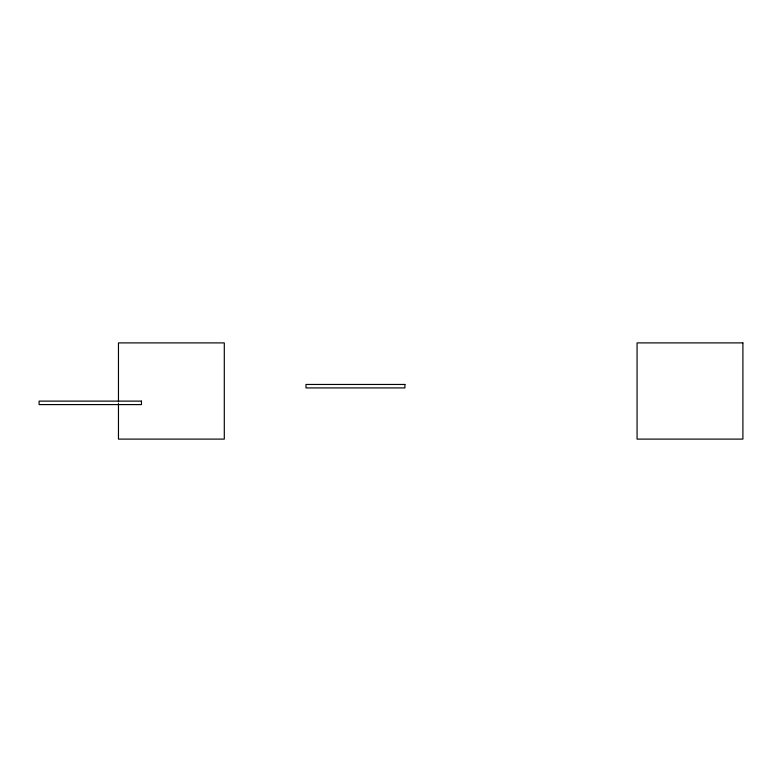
<?xml version="1.0" encoding="UTF-8"?>
<svg xmlns="http://www.w3.org/2000/svg" width="782" height="782" viewBox="0 0 782 782"><rect width="100%" height="100%" fill="white"/><g stroke="black" fill="none" stroke-linecap="round" stroke-linejoin="round"><path stroke-width="1.17" d="M118.463 401.899L118.463 342.897L224.297 342.897L224.297 439.103L118.463 439.103L118.463 403.551M742.9 342.897L637.066 342.897L637.066 439.103L742.9 439.103L742.9 342.897M404.9 384.461L305.997 384.461L305.997 387.921L404.9 387.921L404.9 384.461M141.474 401.117L39.1 401.117L39.1 404.587L141.474 404.587L141.474 401.117"/></g></svg>
